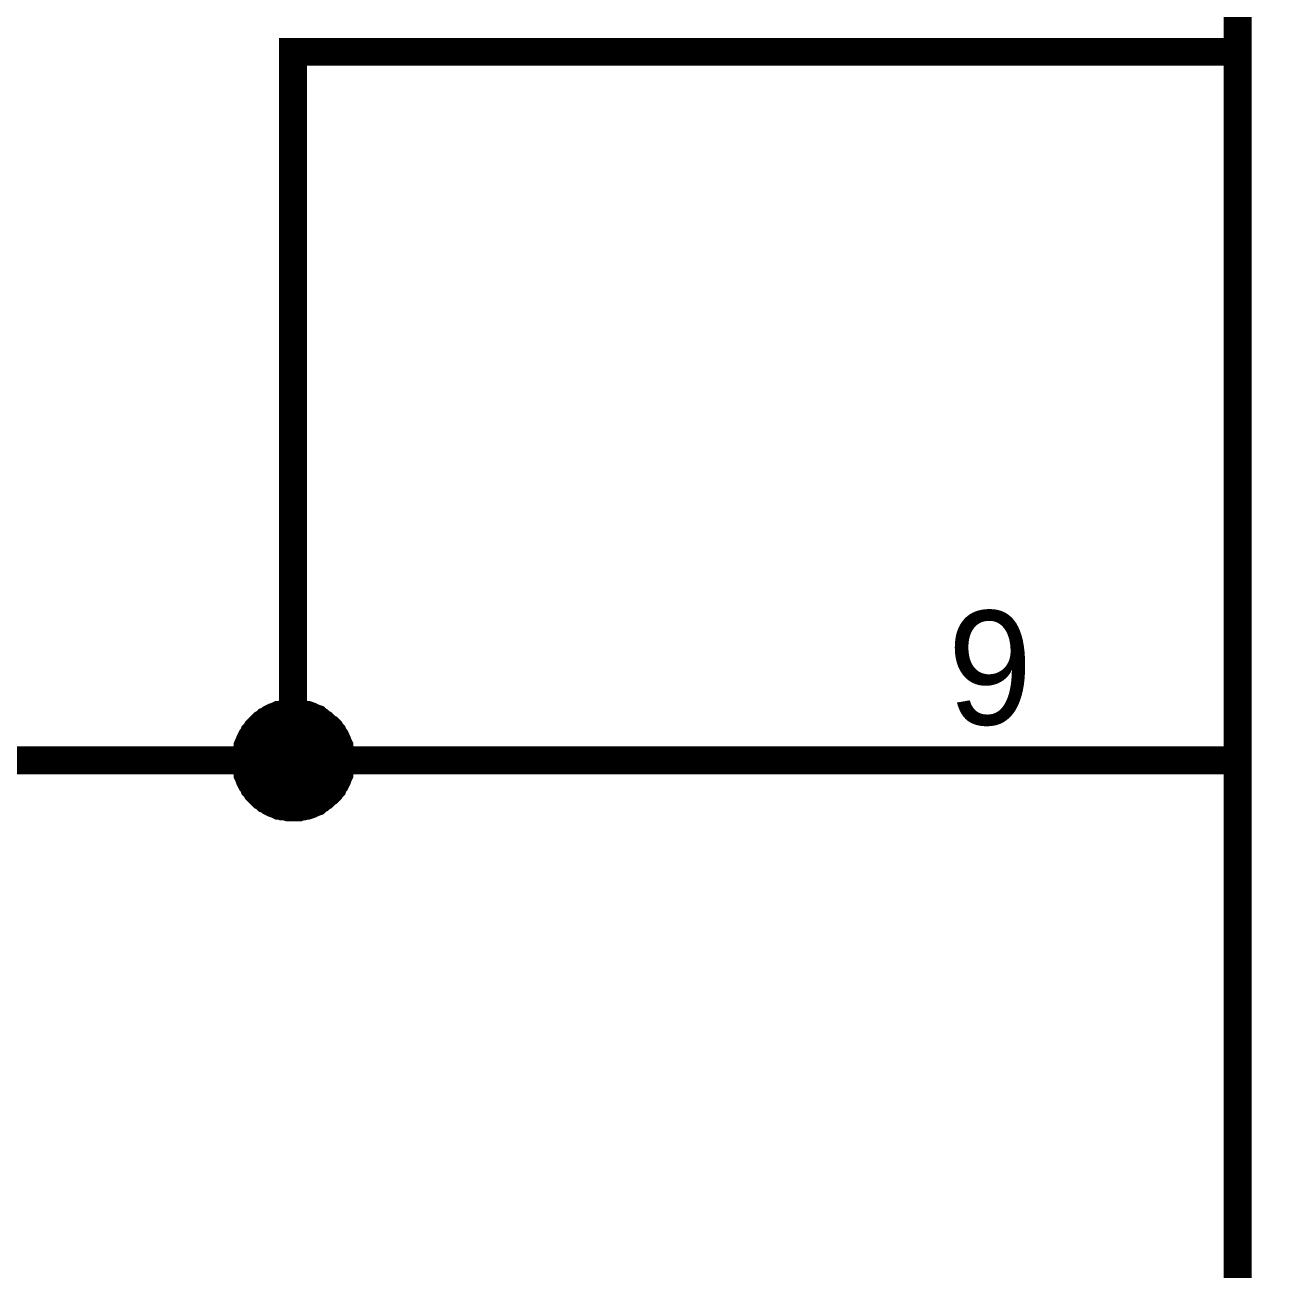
# Model space of a CAD drawing. Header units: millimetres. Extents: x 0 to 11.5, y 0 to 7.6.
# Drawn here: x 4.687 to 5.223, y 4.884 to 5.411 of the extents above; entities that cross this region are included whole.
import ezdxf

# ---------------------------------------------------------------- set-up
doc = ezdxf.new("R2010")
doc.units = ezdxf.units.MM
doc.header["$MEASUREMENT"] = 0
doc.layers.add('Sheet', color=255, linetype='Continuous')

msp = doc.modelspace()

# ---------------------------------------------------------------- linework, layer by layer
at = {"layer": 'Sheet'}
for points, const_width in [([(5.20048, 5.7), (6.20002, 5.7), (6.20002, 4.0997), (5.20048, 4.0997), (5.20048, 5.7)], 0.0118), ([(5.20048, 5.7), (5.20048, 4.0997), (6.20002, 4.0997), (6.20002, 5.7), (5.20048, 5.7), (5.20048, 5.7)], 0.0039)]:
    msp.add_lwpolyline(points, close=True, dxfattribs=dict(at, const_width=const_width))
for points, const_width in [([(5.00034, 5.39992), (4.80021, 5.39992), (4.80021, 5.09984)], 0.0118), ([(5.20048, 5.39992), (5.00034, 5.39992)], 0.0118), ([(4.78023, 5.09984), (4.78023, 5.10097), (4.78023, 5.10173), (4.78061, 5.10286), (4.78061, 5.10399), (4.78099, 5.10474), (4.78099, 5.10587), (4.78136, 5.10663), (4.78174, 5.10776), (4.78212, 5.10851), (4.7825, 5.10927), (4.78325, 5.11002), (4.78363, 5.11115), (4.78438, 5.1119), (4.78476, 5.11266), (4.78551, 5.11341), (4.78626, 5.11379), (4.78664, 5.11454), (4.7874, 5.1153), (4.78815, 5.11567), (4.7889, 5.11643), (4.79003, 5.11681), (4.79079, 5.11756), (4.79154, 5.11794), (4.79229, 5.11831), (4.79343, 5.11869), (4.79418, 5.11907), (4.79531, 5.11907), (4.79606, 5.11944), (4.79719, 5.11944), (4.79833, 5.11982), (4.79908, 5.11982), (4.80021, 5.11982)], 0.0118), ([(4.78023, 5.09984), (4.78023, 5.10097), (4.78023, 5.10173), (4.78061, 5.10286), (4.78061, 5.10399), (4.78099, 5.10474), (4.78099, 5.10587), (4.78136, 5.10663), (4.78174, 5.10776), (4.78212, 5.10851), (4.7825, 5.10927), (4.78325, 5.11002), (4.78363, 5.11115), (4.78438, 5.1119), (4.78476, 5.11266), (4.78551, 5.11341), (4.78626, 5.11379), (4.78664, 5.11454), (4.7874, 5.1153), (4.78815, 5.11567), (4.7889, 5.11643), (4.79003, 5.11681), (4.79079, 5.11756), (4.79154, 5.11794), (4.79229, 5.11831), (4.79343, 5.11869), (4.79418, 5.11907), (4.79531, 5.11907), (4.79606, 5.11944), (4.79719, 5.11944), (4.79833, 5.11982), (4.79908, 5.11982), (4.80021, 5.11982)], 0.0118), ([(4.78023, 5.09984), (4.78023, 5.10097), (4.78023, 5.10173), (4.78061, 5.10286), (4.78061, 5.10399), (4.78099, 5.10474), (4.78099, 5.10587), (4.78136, 5.10663), (4.78174, 5.10776), (4.78212, 5.10851), (4.7825, 5.10927), (4.78325, 5.11002), (4.78363, 5.11115), (4.78438, 5.1119), (4.78476, 5.11266), (4.78551, 5.11341), (4.78626, 5.11379), (4.78664, 5.11454), (4.7874, 5.1153), (4.78815, 5.11567), (4.7889, 5.11643), (4.79003, 5.11681), (4.79079, 5.11756), (4.79154, 5.11794), (4.79229, 5.11831), (4.79343, 5.11869), (4.79418, 5.11907), (4.79531, 5.11907), (4.79606, 5.11944), (4.79719, 5.11944), (4.79833, 5.11982), (4.79908, 5.11982), (4.80021, 5.11982)], 0.0118), ([(4.78023, 5.09984), (4.78023, 5.10097), (4.78023, 5.10173), (4.78061, 5.10286), (4.78061, 5.10399), (4.78099, 5.10474), (4.78099, 5.10587), (4.78136, 5.10663), (4.78174, 5.10776), (4.78212, 5.10851), (4.7825, 5.10927), (4.78325, 5.11002), (4.78363, 5.11115), (4.78438, 5.1119), (4.78476, 5.11266), (4.78551, 5.11341), (4.78626, 5.11379), (4.78664, 5.11454), (4.7874, 5.1153), (4.78815, 5.11567), (4.7889, 5.11643), (4.79003, 5.11681), (4.79079, 5.11756), (4.79154, 5.11794), (4.79229, 5.11831), (4.79343, 5.11869), (4.79418, 5.11907), (4.79531, 5.11907), (4.79606, 5.11944), (4.79719, 5.11944), (4.79833, 5.11982), (4.79908, 5.11982), (4.80021, 5.11982)], 0.0118), ([(4.78023, 5.09984), (4.78023, 5.10097), (4.78023, 5.10173), (4.78061, 5.10286), (4.78061, 5.10399), (4.78099, 5.10474), (4.78099, 5.10587), (4.78136, 5.10663), (4.78174, 5.10776), (4.78212, 5.10851), (4.7825, 5.10927), (4.78325, 5.11002), (4.78363, 5.11115), (4.78438, 5.1119), (4.78476, 5.11266), (4.78551, 5.11341), (4.78626, 5.11379), (4.78664, 5.11454), (4.7874, 5.1153), (4.78815, 5.11567), (4.7889, 5.11643), (4.79003, 5.11681), (4.79079, 5.11756), (4.79154, 5.11794), (4.79229, 5.11831), (4.79343, 5.11869), (4.79418, 5.11907), (4.79531, 5.11907), (4.79606, 5.11944), (4.79719, 5.11944), (4.79833, 5.11982), (4.79908, 5.11982), (4.80021, 5.11982)], 0.0039), ([(4.78023, 5.09984), (4.78023, 5.10097), (4.78023, 5.10173), (4.78061, 5.10286), (4.78061, 5.10399), (4.78099, 5.10474), (4.78099, 5.10587), (4.78136, 5.10663), (4.78174, 5.10776), (4.78212, 5.10851), (4.7825, 5.10927), (4.78325, 5.11002), (4.78363, 5.11115), (4.78438, 5.1119), (4.78476, 5.11266), (4.78551, 5.11341), (4.78626, 5.11379), (4.78664, 5.11454), (4.7874, 5.1153), (4.78815, 5.11567), (4.7889, 5.11643), (4.79003, 5.11681), (4.79079, 5.11756), (4.79154, 5.11794), (4.79229, 5.11831), (4.79343, 5.11869), (4.79418, 5.11907), (4.79531, 5.11907), (4.79606, 5.11944), (4.79719, 5.11944), (4.79833, 5.11982), (4.79908, 5.11982), (4.80021, 5.11982)], 0.0039), ([(4.78023, 5.09984), (4.78023, 5.10097), (4.78023, 5.10173), (4.78061, 5.10286), (4.78061, 5.10399), (4.78099, 5.10474), (4.78099, 5.10587), (4.78136, 5.10663), (4.78174, 5.10776), (4.78212, 5.10851), (4.7825, 5.10927), (4.78325, 5.11002), (4.78363, 5.11115), (4.78438, 5.1119), (4.78476, 5.11266), (4.78551, 5.11341), (4.78626, 5.11379), (4.78664, 5.11454), (4.7874, 5.1153), (4.78815, 5.11567), (4.7889, 5.11643), (4.79003, 5.11681), (4.79079, 5.11756), (4.79154, 5.11794), (4.79229, 5.11831), (4.79343, 5.11869), (4.79418, 5.11907), (4.79531, 5.11907), (4.79606, 5.11944), (4.79719, 5.11944), (4.79833, 5.11982), (4.79908, 5.11982), (4.80021, 5.11982)], 0.0039), ([(4.78023, 5.09984), (4.78023, 5.10097), (4.78023, 5.10173), (4.78061, 5.10286), (4.78061, 5.10399), (4.78099, 5.10474), (4.78099, 5.10587), (4.78136, 5.10663), (4.78174, 5.10776), (4.78212, 5.10851), (4.7825, 5.10927), (4.78325, 5.11002), (4.78363, 5.11115), (4.78438, 5.1119), (4.78476, 5.11266), (4.78551, 5.11341), (4.78626, 5.11379), (4.78664, 5.11454), (4.7874, 5.1153), (4.78815, 5.11567), (4.7889, 5.11643), (4.79003, 5.11681), (4.79079, 5.11756), (4.79154, 5.11794), (4.79229, 5.11831), (4.79343, 5.11869), (4.79418, 5.11907), (4.79531, 5.11907), (4.79606, 5.11944), (4.79719, 5.11944), (4.79833, 5.11982), (4.79908, 5.11982), (4.80021, 5.11982)], 0.0039), ([(4.80021, 5.11982), (4.80021, 5.11982)], 0.0118), ([(4.80021, 5.11982), (4.80134, 5.11982), (4.80247, 5.11982), (4.80322, 5.11944), (4.80436, 5.11944), (4.80549, 5.11907), (4.80624, 5.11907), (4.80737, 5.11869), (4.80812, 5.11831), (4.80888, 5.11794), (4.81001, 5.11756), (4.81076, 5.11681), (4.81152, 5.11643), (4.81227, 5.11567), (4.81302, 5.1153), (4.81378, 5.11454), (4.81453, 5.11379), (4.81529, 5.11341), (4.81604, 5.11266), (4.81642, 5.1119), (4.81717, 5.11115), (4.81755, 5.11002), (4.8183, 5.10927), (4.81868, 5.10851), (4.81905, 5.10776), (4.81943, 5.10663), (4.81981, 5.10587), (4.81981, 5.10474), (4.82019, 5.10399), (4.82019, 5.10286), (4.82056, 5.10173), (4.82056, 5.10097), (4.82056, 5.09984)], 0.0118), ([(4.80021, 5.11982), (4.80021, 5.11982)], 0.0118), ([(4.80021, 5.11982), (4.80134, 5.11982), (4.80247, 5.11982), (4.80322, 5.11944), (4.80436, 5.11944), (4.80549, 5.11907), (4.80624, 5.11907), (4.80737, 5.11869), (4.80812, 5.11831), (4.80888, 5.11794), (4.81001, 5.11756), (4.81076, 5.11681), (4.81152, 5.11643), (4.81227, 5.11567), (4.81302, 5.1153), (4.81378, 5.11454), (4.81453, 5.11379), (4.81529, 5.11341), (4.81604, 5.11266), (4.81642, 5.1119), (4.81717, 5.11115), (4.81755, 5.11002), (4.8183, 5.10927), (4.81868, 5.10851), (4.81905, 5.10776), (4.81943, 5.10663), (4.81981, 5.10587), (4.81981, 5.10474), (4.82019, 5.10399), (4.82019, 5.10286), (4.82056, 5.10173), (4.82056, 5.10097), (4.82056, 5.09984)], 0.0118), ([(4.80021, 5.11982), (4.80021, 5.11982)], 0.0118), ([(4.80021, 5.11982), (4.80134, 5.11982), (4.80247, 5.11982), (4.80322, 5.11944), (4.80436, 5.11944), (4.80549, 5.11907), (4.80624, 5.11907), (4.80737, 5.11869), (4.80812, 5.11831), (4.80888, 5.11794), (4.81001, 5.11756), (4.81076, 5.11681), (4.81152, 5.11643), (4.81227, 5.11567), (4.81302, 5.1153), (4.81378, 5.11454), (4.81453, 5.11379), (4.81529, 5.11341), (4.81604, 5.11266), (4.81642, 5.1119), (4.81717, 5.11115), (4.81755, 5.11002), (4.8183, 5.10927), (4.81868, 5.10851), (4.81905, 5.10776), (4.81943, 5.10663), (4.81981, 5.10587), (4.81981, 5.10474), (4.82019, 5.10399), (4.82019, 5.10286), (4.82056, 5.10173), (4.82056, 5.10097), (4.82056, 5.09984)], 0.0118), ([(4.80021, 5.11982), (4.80021, 5.11982)], 0.0118), ([(4.80021, 5.11982), (4.80134, 5.11982), (4.80247, 5.11982), (4.80322, 5.11944), (4.80436, 5.11944), (4.80549, 5.11907), (4.80624, 5.11907), (4.80737, 5.11869), (4.80812, 5.11831), (4.80888, 5.11794), (4.81001, 5.11756), (4.81076, 5.11681), (4.81152, 5.11643), (4.81227, 5.11567), (4.81302, 5.1153), (4.81378, 5.11454), (4.81453, 5.11379), (4.81529, 5.11341), (4.81604, 5.11266), (4.81642, 5.1119), (4.81717, 5.11115), (4.81755, 5.11002), (4.8183, 5.10927), (4.81868, 5.10851), (4.81905, 5.10776), (4.81943, 5.10663), (4.81981, 5.10587), (4.81981, 5.10474), (4.82019, 5.10399), (4.82019, 5.10286), (4.82056, 5.10173), (4.82056, 5.10097), (4.82056, 5.09984)], 0.0118), ([(4.80021, 5.11982), (4.80021, 5.11982)], 0.0039), ([(4.80021, 5.11982), (4.80134, 5.11982), (4.80247, 5.11982), (4.80322, 5.11944), (4.80436, 5.11944), (4.80549, 5.11907), (4.80624, 5.11907), (4.80737, 5.11869), (4.80812, 5.11831), (4.80888, 5.11794), (4.81001, 5.11756), (4.81076, 5.11681), (4.81152, 5.11643), (4.81227, 5.11567), (4.81302, 5.1153), (4.81378, 5.11454), (4.81453, 5.11379), (4.81529, 5.11341), (4.81604, 5.11266), (4.81642, 5.1119), (4.81717, 5.11115), (4.81755, 5.11002), (4.8183, 5.10927), (4.81868, 5.10851), (4.81905, 5.10776), (4.81943, 5.10663), (4.81981, 5.10587), (4.81981, 5.10474), (4.82019, 5.10399), (4.82019, 5.10286), (4.82056, 5.10173), (4.82056, 5.10097), (4.82056, 5.09984)], 0.0039), ([(4.80021, 5.11982), (4.80021, 5.11982)], 0.0039), ([(4.80021, 5.11982), (4.80134, 5.11982), (4.80247, 5.11982), (4.80322, 5.11944), (4.80436, 5.11944), (4.80549, 5.11907), (4.80624, 5.11907), (4.80737, 5.11869), (4.80812, 5.11831), (4.80888, 5.11794), (4.81001, 5.11756), (4.81076, 5.11681), (4.81152, 5.11643), (4.81227, 5.11567), (4.81302, 5.1153), (4.81378, 5.11454), (4.81453, 5.11379), (4.81529, 5.11341), (4.81604, 5.11266), (4.81642, 5.1119), (4.81717, 5.11115), (4.81755, 5.11002), (4.8183, 5.10927), (4.81868, 5.10851), (4.81905, 5.10776), (4.81943, 5.10663), (4.81981, 5.10587), (4.81981, 5.10474), (4.82019, 5.10399), (4.82019, 5.10286), (4.82056, 5.10173), (4.82056, 5.10097), (4.82056, 5.09984)], 0.0039), ([(4.80021, 5.11982), (4.80021, 5.11982)], 0.0039), ([(4.80021, 5.11982), (4.80134, 5.11982), (4.80247, 5.11982), (4.80322, 5.11944), (4.80436, 5.11944), (4.80549, 5.11907), (4.80624, 5.11907), (4.80737, 5.11869), (4.80812, 5.11831), (4.80888, 5.11794), (4.81001, 5.11756), (4.81076, 5.11681), (4.81152, 5.11643), (4.81227, 5.11567), (4.81302, 5.1153), (4.81378, 5.11454), (4.81453, 5.11379), (4.81529, 5.11341), (4.81604, 5.11266), (4.81642, 5.1119), (4.81717, 5.11115), (4.81755, 5.11002), (4.8183, 5.10927), (4.81868, 5.10851), (4.81905, 5.10776), (4.81943, 5.10663), (4.81981, 5.10587), (4.81981, 5.10474), (4.82019, 5.10399), (4.82019, 5.10286), (4.82056, 5.10173), (4.82056, 5.10097), (4.82056, 5.09984)], 0.0039), ([(4.80021, 5.11982), (4.80021, 5.11982)], 0.0039), ([(4.80021, 5.11982), (4.80134, 5.11982), (4.80247, 5.11982), (4.80322, 5.11944), (4.80436, 5.11944), (4.80549, 5.11907), (4.80624, 5.11907), (4.80737, 5.11869), (4.80812, 5.11831), (4.80888, 5.11794), (4.81001, 5.11756), (4.81076, 5.11681), (4.81152, 5.11643), (4.81227, 5.11567), (4.81302, 5.1153), (4.81378, 5.11454), (4.81453, 5.11379), (4.81529, 5.11341), (4.81604, 5.11266), (4.81642, 5.1119), (4.81717, 5.11115), (4.81755, 5.11002), (4.8183, 5.10927), (4.81868, 5.10851), (4.81905, 5.10776), (4.81943, 5.10663), (4.81981, 5.10587), (4.81981, 5.10474), (4.82019, 5.10399), (4.82019, 5.10286), (4.82056, 5.10173), (4.82056, 5.10097), (4.82056, 5.09984)], 0.0039), ([(5.00034, 5.09984), (4.80021, 5.09984), (3.00088, 5.09984)], 0.0118), ([(4.80021, 5.07986), (4.79908, 5.07986), (4.79833, 5.07986), (4.79719, 5.08024), (4.79606, 5.08024), (4.79531, 5.08062), (4.79418, 5.08062), (4.79343, 5.08099), (4.79229, 5.08137), (4.79154, 5.08175), (4.79079, 5.08212), (4.79003, 5.08288), (4.7889, 5.08325), (4.78815, 5.08401), (4.7874, 5.08438), (4.78664, 5.08514), (4.78626, 5.08589), (4.78551, 5.08627), (4.78476, 5.08702), (4.78438, 5.08778), (4.78363, 5.08853), (4.78325, 5.08966), (4.7825, 5.09042), (4.78212, 5.09117), (4.78174, 5.09192), (4.78136, 5.09306), (4.78099, 5.09381), (4.78099, 5.09494), (4.78061, 5.09569), (4.78061, 5.09683), (4.78023, 5.09796), (4.78023, 5.09871), (4.78023, 5.09984)], 0.0118), ([(4.78023, 5.09984), (4.78023, 5.09984)], 0.0118), ([(4.80021, 5.07986), (4.79908, 5.07986), (4.79833, 5.07986), (4.79719, 5.08024), (4.79606, 5.08024), (4.79531, 5.08062), (4.79418, 5.08062), (4.79343, 5.08099), (4.79229, 5.08137), (4.79154, 5.08175), (4.79079, 5.08212), (4.79003, 5.08288), (4.7889, 5.08325), (4.78815, 5.08401), (4.7874, 5.08438), (4.78664, 5.08514), (4.78626, 5.08589), (4.78551, 5.08627), (4.78476, 5.08702), (4.78438, 5.08778), (4.78363, 5.08853), (4.78325, 5.08966), (4.7825, 5.09042), (4.78212, 5.09117), (4.78174, 5.09192), (4.78136, 5.09306), (4.78099, 5.09381), (4.78099, 5.09494), (4.78061, 5.09569), (4.78061, 5.09683), (4.78023, 5.09796), (4.78023, 5.09871), (4.78023, 5.09984)], 0.0118), ([(4.78023, 5.09984), (4.78023, 5.09984)], 0.0118), ([(4.80021, 5.07986), (4.79908, 5.07986), (4.79833, 5.07986), (4.79719, 5.08024), (4.79606, 5.08024), (4.79531, 5.08062), (4.79418, 5.08062), (4.79343, 5.08099), (4.79229, 5.08137), (4.79154, 5.08175), (4.79079, 5.08212), (4.79003, 5.08288), (4.7889, 5.08325), (4.78815, 5.08401), (4.7874, 5.08438), (4.78664, 5.08514), (4.78626, 5.08589), (4.78551, 5.08627), (4.78476, 5.08702), (4.78438, 5.08778), (4.78363, 5.08853), (4.78325, 5.08966), (4.7825, 5.09042), (4.78212, 5.09117), (4.78174, 5.09192), (4.78136, 5.09306), (4.78099, 5.09381), (4.78099, 5.09494), (4.78061, 5.09569), (4.78061, 5.09683), (4.78023, 5.09796), (4.78023, 5.09871), (4.78023, 5.09984)], 0.0118), ([(4.78023, 5.09984), (4.78023, 5.09984)], 0.0118), ([(4.80021, 5.07986), (4.79908, 5.07986), (4.79833, 5.07986), (4.79719, 5.08024), (4.79606, 5.08024), (4.79531, 5.08062), (4.79418, 5.08062), (4.79343, 5.08099), (4.79229, 5.08137), (4.79154, 5.08175), (4.79079, 5.08212), (4.79003, 5.08288), (4.7889, 5.08325), (4.78815, 5.08401), (4.7874, 5.08438), (4.78664, 5.08514), (4.78626, 5.08589), (4.78551, 5.08627), (4.78476, 5.08702), (4.78438, 5.08778), (4.78363, 5.08853), (4.78325, 5.08966), (4.7825, 5.09042), (4.78212, 5.09117), (4.78174, 5.09192), (4.78136, 5.09306), (4.78099, 5.09381), (4.78099, 5.09494), (4.78061, 5.09569), (4.78061, 5.09683), (4.78023, 5.09796), (4.78023, 5.09871), (4.78023, 5.09984)], 0.0118), ([(4.78023, 5.09984), (4.78023, 5.09984)], 0.0118), ([(4.82056, 5.09984), (4.82056, 5.09871), (4.82056, 5.09796), (4.82019, 5.09683), (4.82019, 5.09569), (4.81981, 5.09494), (4.81981, 5.09381), (4.81943, 5.09306), (4.81905, 5.09192), (4.81868, 5.09117), (4.8183, 5.09042), (4.81755, 5.08966), (4.81717, 5.08853), (4.81642, 5.08778), (4.81604, 5.08702), (4.81529, 5.08627), (4.81453, 5.08589), (4.81378, 5.08514), (4.81302, 5.08438), (4.81227, 5.08401), (4.81152, 5.08325), (4.81076, 5.08288), (4.81001, 5.08212), (4.80888, 5.08175), (4.80812, 5.08137), (4.80737, 5.08099), (4.80624, 5.08062), (4.80549, 5.08062), (4.80436, 5.08024), (4.80322, 5.08024), (4.80247, 5.07986), (4.80134, 5.07986), (4.80021, 5.07986)], 0.0118), ([(4.82056, 5.09984), (4.82056, 5.09871), (4.82056, 5.09796), (4.82019, 5.09683), (4.82019, 5.09569), (4.81981, 5.09494), (4.81981, 5.09381), (4.81943, 5.09306), (4.81905, 5.09192), (4.81868, 5.09117), (4.8183, 5.09042), (4.81755, 5.08966), (4.81717, 5.08853), (4.81642, 5.08778), (4.81604, 5.08702), (4.81529, 5.08627), (4.81453, 5.08589), (4.81378, 5.08514), (4.81302, 5.08438), (4.81227, 5.08401), (4.81152, 5.08325), (4.81076, 5.08288), (4.81001, 5.08212), (4.80888, 5.08175), (4.80812, 5.08137), (4.80737, 5.08099), (4.80624, 5.08062), (4.80549, 5.08062), (4.80436, 5.08024), (4.80322, 5.08024), (4.80247, 5.07986), (4.80134, 5.07986), (4.80021, 5.07986)], 0.0118), ([(4.82056, 5.09984), (4.82056, 5.09871), (4.82056, 5.09796), (4.82019, 5.09683), (4.82019, 5.09569), (4.81981, 5.09494), (4.81981, 5.09381), (4.81943, 5.09306), (4.81905, 5.09192), (4.81868, 5.09117), (4.8183, 5.09042), (4.81755, 5.08966), (4.81717, 5.08853), (4.81642, 5.08778), (4.81604, 5.08702), (4.81529, 5.08627), (4.81453, 5.08589), (4.81378, 5.08514), (4.81302, 5.08438), (4.81227, 5.08401), (4.81152, 5.08325), (4.81076, 5.08288), (4.81001, 5.08212), (4.80888, 5.08175), (4.80812, 5.08137), (4.80737, 5.08099), (4.80624, 5.08062), (4.80549, 5.08062), (4.80436, 5.08024), (4.80322, 5.08024), (4.80247, 5.07986), (4.80134, 5.07986), (4.80021, 5.07986)], 0.0118), ([(4.82056, 5.09984), (4.82056, 5.09871), (4.82056, 5.09796), (4.82019, 5.09683), (4.82019, 5.09569), (4.81981, 5.09494), (4.81981, 5.09381), (4.81943, 5.09306), (4.81905, 5.09192), (4.81868, 5.09117), (4.8183, 5.09042), (4.81755, 5.08966), (4.81717, 5.08853), (4.81642, 5.08778), (4.81604, 5.08702), (4.81529, 5.08627), (4.81453, 5.08589), (4.81378, 5.08514), (4.81302, 5.08438), (4.81227, 5.08401), (4.81152, 5.08325), (4.81076, 5.08288), (4.81001, 5.08212), (4.80888, 5.08175), (4.80812, 5.08137), (4.80737, 5.08099), (4.80624, 5.08062), (4.80549, 5.08062), (4.80436, 5.08024), (4.80322, 5.08024), (4.80247, 5.07986), (4.80134, 5.07986), (4.80021, 5.07986)], 0.0118), ([(4.82056, 5.09984), (4.82056, 5.09984), (4.82056, 5.09984), (4.82056, 5.09984), (4.82056, 5.09984), (4.82056, 5.09984), (4.82056, 5.09984), (4.82056, 5.09984), (4.82056, 5.09984), (4.82056, 5.09984), (4.82056, 5.09984), (4.82056, 5.09984), (4.82056, 5.09984), (4.82056, 5.09984), (4.82056, 5.09984), (4.82056, 5.09984), (4.82056, 5.09984), (4.82056, 5.09984), (4.82056, 5.09984), (4.82056, 5.09984), (4.82056, 5.09984), (4.82056, 5.09984), (4.82056, 5.09984), (4.82056, 5.09984), (4.82056, 5.09984), (4.82056, 5.09984), (4.82056, 5.09984), (4.82056, 5.09984), (4.82056, 5.09984), (4.82056, 5.09984), (4.82056, 5.09984), (4.82056, 5.09984), (4.82056, 5.09984)], 0.0118), ([(4.82056, 5.09984), (4.82056, 5.09984)], 0.0118), ([(4.82056, 5.09984), (4.82056, 5.09984), (4.82056, 5.09984), (4.82056, 5.09984), (4.82056, 5.09984), (4.82056, 5.09984), (4.82056, 5.09984), (4.82056, 5.09984), (4.82056, 5.09984), (4.82056, 5.09984), (4.82056, 5.09984), (4.82056, 5.09984), (4.82056, 5.09984), (4.82056, 5.09984), (4.82056, 5.09984), (4.82056, 5.09984), (4.82056, 5.09984), (4.82056, 5.09984), (4.82056, 5.09984), (4.82056, 5.09984), (4.82056, 5.09984), (4.82056, 5.09984), (4.82056, 5.09984), (4.82056, 5.09984), (4.82056, 5.09984), (4.82056, 5.09984), (4.82056, 5.09984), (4.82056, 5.09984), (4.82056, 5.09984), (4.82056, 5.09984), (4.82056, 5.09984), (4.82056, 5.09984), (4.82056, 5.09984)], 0.0118), ([(4.82056, 5.09984), (4.82056, 5.09984)], 0.0118), ([(4.82056, 5.09984), (4.82056, 5.09984), (4.82056, 5.09984), (4.82056, 5.09984), (4.82056, 5.09984), (4.82056, 5.09984), (4.82056, 5.09984), (4.82056, 5.09984), (4.82056, 5.09984), (4.82056, 5.09984), (4.82056, 5.09984), (4.82056, 5.09984), (4.82056, 5.09984), (4.82056, 5.09984), (4.82056, 5.09984), (4.82056, 5.09984), (4.82056, 5.09984), (4.82056, 5.09984), (4.82056, 5.09984), (4.82056, 5.09984), (4.82056, 5.09984), (4.82056, 5.09984), (4.82056, 5.09984), (4.82056, 5.09984), (4.82056, 5.09984), (4.82056, 5.09984), (4.82056, 5.09984), (4.82056, 5.09984), (4.82056, 5.09984), (4.82056, 5.09984), (4.82056, 5.09984), (4.82056, 5.09984), (4.82056, 5.09984)], 0.0118), ([(4.82056, 5.09984), (4.82056, 5.09984)], 0.0118), ([(4.82056, 5.09984), (4.82056, 5.09984), (4.82056, 5.09984), (4.82056, 5.09984), (4.82056, 5.09984), (4.82056, 5.09984), (4.82056, 5.09984), (4.82056, 5.09984), (4.82056, 5.09984), (4.82056, 5.09984), (4.82056, 5.09984), (4.82056, 5.09984), (4.82056, 5.09984), (4.82056, 5.09984), (4.82056, 5.09984), (4.82056, 5.09984), (4.82056, 5.09984), (4.82056, 5.09984), (4.82056, 5.09984), (4.82056, 5.09984), (4.82056, 5.09984), (4.82056, 5.09984), (4.82056, 5.09984), (4.82056, 5.09984), (4.82056, 5.09984), (4.82056, 5.09984), (4.82056, 5.09984), (4.82056, 5.09984), (4.82056, 5.09984), (4.82056, 5.09984), (4.82056, 5.09984), (4.82056, 5.09984), (4.82056, 5.09984)], 0.0118), ([(4.82056, 5.09984), (4.82056, 5.09984)], 0.0118), ([(5.20048, 5.09984), (5.00034, 5.09984)], 0.0118), ([(4.80021, 5.07986), (4.79908, 5.07986), (4.79833, 5.07986), (4.79719, 5.08024), (4.79606, 5.08024), (4.79531, 5.08062), (4.79418, 5.08062), (4.79343, 5.08099), (4.79229, 5.08137), (4.79154, 5.08175), (4.79079, 5.08212), (4.79003, 5.08288), (4.7889, 5.08325), (4.78815, 5.08401), (4.7874, 5.08438), (4.78664, 5.08514), (4.78626, 5.08589), (4.78551, 5.08627), (4.78476, 5.08702), (4.78438, 5.08778), (4.78363, 5.08853), (4.78325, 5.08966), (4.7825, 5.09042), (4.78212, 5.09117), (4.78174, 5.09192), (4.78136, 5.09306), (4.78099, 5.09381), (4.78099, 5.09494), (4.78061, 5.09569), (4.78061, 5.09683), (4.78023, 5.09796), (4.78023, 5.09871), (4.78023, 5.09984)], 0.0039), ([(4.78023, 5.09984), (4.78023, 5.09984)], 0.0039), ([(4.80021, 5.07986), (4.79908, 5.07986), (4.79833, 5.07986), (4.79719, 5.08024), (4.79606, 5.08024), (4.79531, 5.08062), (4.79418, 5.08062), (4.79343, 5.08099), (4.79229, 5.08137), (4.79154, 5.08175), (4.79079, 5.08212), (4.79003, 5.08288), (4.7889, 5.08325), (4.78815, 5.08401), (4.7874, 5.08438), (4.78664, 5.08514), (4.78626, 5.08589), (4.78551, 5.08627), (4.78476, 5.08702), (4.78438, 5.08778), (4.78363, 5.08853), (4.78325, 5.08966), (4.7825, 5.09042), (4.78212, 5.09117), (4.78174, 5.09192), (4.78136, 5.09306), (4.78099, 5.09381), (4.78099, 5.09494), (4.78061, 5.09569), (4.78061, 5.09683), (4.78023, 5.09796), (4.78023, 5.09871), (4.78023, 5.09984)], 0.0039), ([(4.78023, 5.09984), (4.78023, 5.09984)], 0.0039), ([(4.80021, 5.07986), (4.79908, 5.07986), (4.79833, 5.07986), (4.79719, 5.08024), (4.79606, 5.08024), (4.79531, 5.08062), (4.79418, 5.08062), (4.79343, 5.08099), (4.79229, 5.08137), (4.79154, 5.08175), (4.79079, 5.08212), (4.79003, 5.08288), (4.7889, 5.08325), (4.78815, 5.08401), (4.7874, 5.08438), (4.78664, 5.08514), (4.78626, 5.08589), (4.78551, 5.08627), (4.78476, 5.08702), (4.78438, 5.08778), (4.78363, 5.08853), (4.78325, 5.08966), (4.7825, 5.09042), (4.78212, 5.09117), (4.78174, 5.09192), (4.78136, 5.09306), (4.78099, 5.09381), (4.78099, 5.09494), (4.78061, 5.09569), (4.78061, 5.09683), (4.78023, 5.09796), (4.78023, 5.09871), (4.78023, 5.09984)], 0.0039), ([(4.78023, 5.09984), (4.78023, 5.09984)], 0.0039), ([(4.80021, 5.07986), (4.79908, 5.07986), (4.79833, 5.07986), (4.79719, 5.08024), (4.79606, 5.08024), (4.79531, 5.08062), (4.79418, 5.08062), (4.79343, 5.08099), (4.79229, 5.08137), (4.79154, 5.08175), (4.79079, 5.08212), (4.79003, 5.08288), (4.7889, 5.08325), (4.78815, 5.08401), (4.7874, 5.08438), (4.78664, 5.08514), (4.78626, 5.08589), (4.78551, 5.08627), (4.78476, 5.08702), (4.78438, 5.08778), (4.78363, 5.08853), (4.78325, 5.08966), (4.7825, 5.09042), (4.78212, 5.09117), (4.78174, 5.09192), (4.78136, 5.09306), (4.78099, 5.09381), (4.78099, 5.09494), (4.78061, 5.09569), (4.78061, 5.09683), (4.78023, 5.09796), (4.78023, 5.09871), (4.78023, 5.09984)], 0.0039), ([(4.78023, 5.09984), (4.78023, 5.09984)], 0.0039), ([(4.82056, 5.09984), (4.82056, 5.09871), (4.82056, 5.09796), (4.82019, 5.09683), (4.82019, 5.09569), (4.81981, 5.09494), (4.81981, 5.09381), (4.81943, 5.09306), (4.81905, 5.09192), (4.81868, 5.09117), (4.8183, 5.09042), (4.81755, 5.08966), (4.81717, 5.08853), (4.81642, 5.08778), (4.81604, 5.08702), (4.81529, 5.08627), (4.81453, 5.08589), (4.81378, 5.08514), (4.81302, 5.08438), (4.81227, 5.08401), (4.81152, 5.08325), (4.81076, 5.08288), (4.81001, 5.08212), (4.80888, 5.08175), (4.80812, 5.08137), (4.80737, 5.08099), (4.80624, 5.08062), (4.80549, 5.08062), (4.80436, 5.08024), (4.80322, 5.08024), (4.80247, 5.07986), (4.80134, 5.07986), (4.80021, 5.07986)], 0.0039), ([(4.82056, 5.09984), (4.82056, 5.09871), (4.82056, 5.09796), (4.82019, 5.09683), (4.82019, 5.09569), (4.81981, 5.09494), (4.81981, 5.09381), (4.81943, 5.09306), (4.81905, 5.09192), (4.81868, 5.09117), (4.8183, 5.09042), (4.81755, 5.08966), (4.81717, 5.08853), (4.81642, 5.08778), (4.81604, 5.08702), (4.81529, 5.08627), (4.81453, 5.08589), (4.81378, 5.08514), (4.81302, 5.08438), (4.81227, 5.08401), (4.81152, 5.08325), (4.81076, 5.08288), (4.81001, 5.08212), (4.80888, 5.08175), (4.80812, 5.08137), (4.80737, 5.08099), (4.80624, 5.08062), (4.80549, 5.08062), (4.80436, 5.08024), (4.80322, 5.08024), (4.80247, 5.07986), (4.80134, 5.07986), (4.80021, 5.07986)], 0.0039), ([(4.82056, 5.09984), (4.82056, 5.09871), (4.82056, 5.09796), (4.82019, 5.09683), (4.82019, 5.09569), (4.81981, 5.09494), (4.81981, 5.09381), (4.81943, 5.09306), (4.81905, 5.09192), (4.81868, 5.09117), (4.8183, 5.09042), (4.81755, 5.08966), (4.81717, 5.08853), (4.81642, 5.08778), (4.81604, 5.08702), (4.81529, 5.08627), (4.81453, 5.08589), (4.81378, 5.08514), (4.81302, 5.08438), (4.81227, 5.08401), (4.81152, 5.08325), (4.81076, 5.08288), (4.81001, 5.08212), (4.80888, 5.08175), (4.80812, 5.08137), (4.80737, 5.08099), (4.80624, 5.08062), (4.80549, 5.08062), (4.80436, 5.08024), (4.80322, 5.08024), (4.80247, 5.07986), (4.80134, 5.07986), (4.80021, 5.07986)], 0.0039), ([(4.82056, 5.09984), (4.82056, 5.09871), (4.82056, 5.09796), (4.82019, 5.09683), (4.82019, 5.09569), (4.81981, 5.09494), (4.81981, 5.09381), (4.81943, 5.09306), (4.81905, 5.09192), (4.81868, 5.09117), (4.8183, 5.09042), (4.81755, 5.08966), (4.81717, 5.08853), (4.81642, 5.08778), (4.81604, 5.08702), (4.81529, 5.08627), (4.81453, 5.08589), (4.81378, 5.08514), (4.81302, 5.08438), (4.81227, 5.08401), (4.81152, 5.08325), (4.81076, 5.08288), (4.81001, 5.08212), (4.80888, 5.08175), (4.80812, 5.08137), (4.80737, 5.08099), (4.80624, 5.08062), (4.80549, 5.08062), (4.80436, 5.08024), (4.80322, 5.08024), (4.80247, 5.07986), (4.80134, 5.07986), (4.80021, 5.07986)], 0.0039), ([(4.82056, 5.09984), (4.82056, 5.09984), (4.82056, 5.09984), (4.82056, 5.09984), (4.82056, 5.09984), (4.82056, 5.09984), (4.82056, 5.09984), (4.82056, 5.09984), (4.82056, 5.09984), (4.82056, 5.09984), (4.82056, 5.09984), (4.82056, 5.09984), (4.82056, 5.09984), (4.82056, 5.09984), (4.82056, 5.09984), (4.82056, 5.09984), (4.82056, 5.09984), (4.82056, 5.09984), (4.82056, 5.09984), (4.82056, 5.09984), (4.82056, 5.09984), (4.82056, 5.09984), (4.82056, 5.09984), (4.82056, 5.09984), (4.82056, 5.09984), (4.82056, 5.09984), (4.82056, 5.09984), (4.82056, 5.09984), (4.82056, 5.09984), (4.82056, 5.09984), (4.82056, 5.09984), (4.82056, 5.09984), (4.82056, 5.09984)], 0.0039), ([(4.82056, 5.09984), (4.82056, 5.09984)], 0.0039), ([(4.82056, 5.09984), (4.82056, 5.09984), (4.82056, 5.09984), (4.82056, 5.09984), (4.82056, 5.09984), (4.82056, 5.09984), (4.82056, 5.09984), (4.82056, 5.09984), (4.82056, 5.09984), (4.82056, 5.09984), (4.82056, 5.09984), (4.82056, 5.09984), (4.82056, 5.09984), (4.82056, 5.09984), (4.82056, 5.09984), (4.82056, 5.09984), (4.82056, 5.09984), (4.82056, 5.09984), (4.82056, 5.09984), (4.82056, 5.09984), (4.82056, 5.09984), (4.82056, 5.09984), (4.82056, 5.09984), (4.82056, 5.09984), (4.82056, 5.09984), (4.82056, 5.09984), (4.82056, 5.09984), (4.82056, 5.09984), (4.82056, 5.09984), (4.82056, 5.09984), (4.82056, 5.09984), (4.82056, 5.09984), (4.82056, 5.09984)], 0.0039), ([(4.82056, 5.09984), (4.82056, 5.09984)], 0.0039), ([(4.82056, 5.09984), (4.82056, 5.09984), (4.82056, 5.09984), (4.82056, 5.09984), (4.82056, 5.09984), (4.82056, 5.09984), (4.82056, 5.09984), (4.82056, 5.09984), (4.82056, 5.09984), (4.82056, 5.09984), (4.82056, 5.09984), (4.82056, 5.09984), (4.82056, 5.09984), (4.82056, 5.09984), (4.82056, 5.09984), (4.82056, 5.09984), (4.82056, 5.09984), (4.82056, 5.09984), (4.82056, 5.09984), (4.82056, 5.09984), (4.82056, 5.09984), (4.82056, 5.09984), (4.82056, 5.09984), (4.82056, 5.09984), (4.82056, 5.09984), (4.82056, 5.09984), (4.82056, 5.09984), (4.82056, 5.09984), (4.82056, 5.09984), (4.82056, 5.09984), (4.82056, 5.09984), (4.82056, 5.09984), (4.82056, 5.09984)], 0.0039), ([(4.82056, 5.09984), (4.82056, 5.09984)], 0.0039), ([(4.82056, 5.09984), (4.82056, 5.09984), (4.82056, 5.09984), (4.82056, 5.09984), (4.82056, 5.09984), (4.82056, 5.09984), (4.82056, 5.09984), (4.82056, 5.09984), (4.82056, 5.09984), (4.82056, 5.09984), (4.82056, 5.09984), (4.82056, 5.09984), (4.82056, 5.09984), (4.82056, 5.09984), (4.82056, 5.09984), (4.82056, 5.09984), (4.82056, 5.09984), (4.82056, 5.09984), (4.82056, 5.09984), (4.82056, 5.09984), (4.82056, 5.09984), (4.82056, 5.09984), (4.82056, 5.09984), (4.82056, 5.09984), (4.82056, 5.09984), (4.82056, 5.09984), (4.82056, 5.09984), (4.82056, 5.09984), (4.82056, 5.09984), (4.82056, 5.09984), (4.82056, 5.09984), (4.82056, 5.09984), (4.82056, 5.09984)], 0.0039), ([(4.82056, 5.09984), (4.82056, 5.09984)], 0.0039)]:
    msp.add_lwpolyline(points, dxfattribs=dict(at, const_width=const_width))
at = {"layer": 'Sheet', "const_width": 0.02}
msp.add_lwpolyline([(4.79, 5.1, 1), (4.81, 5.1, 1)], format="xyb", close=True, dxfattribs=at)

# ---------------------------------------------------------------- texts
at = {"layer": 'Sheet'}
msp.add_text('9', height=0.04825, dxfattribs=at).set_placement((5.07761, 5.11492))

doc.saveas('drawing.dxf')
